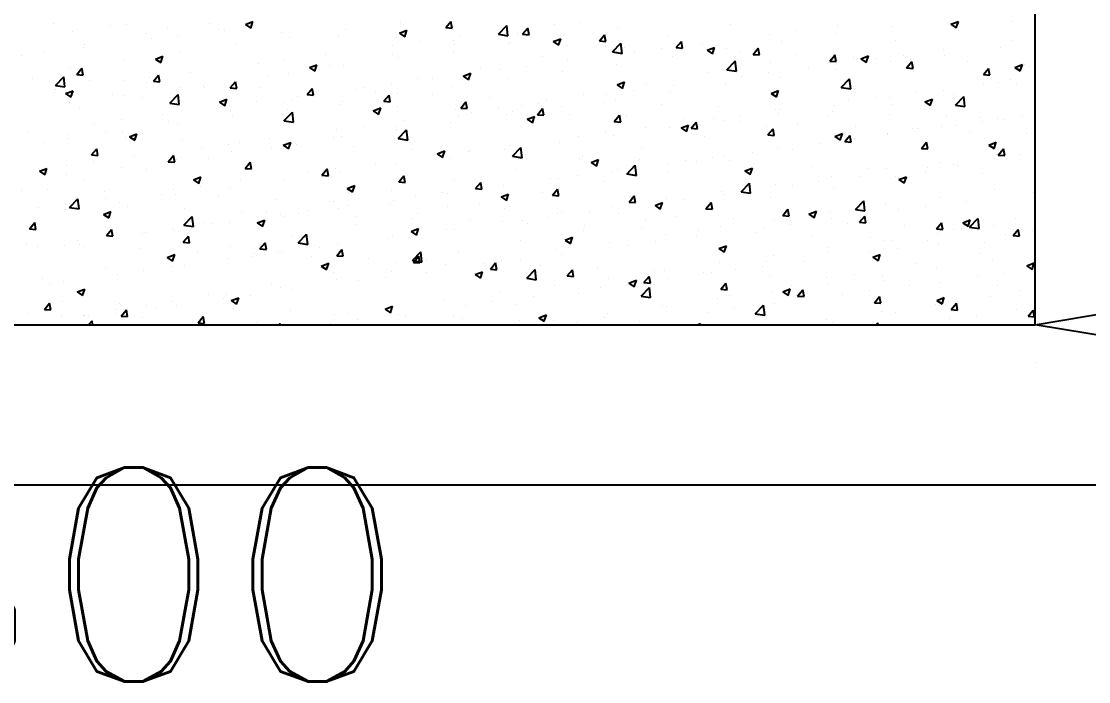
# Model space of a CAD drawing. Header units: millimetres. Extents: x 331487 to 517269, y 198509 to 399936.
# Drawn here: x 425118 to 426114, y 324485 to 325102 of the extents above; entities that cross this region are included whole.
import ezdxf

# ---------------------------------------------------------------- set-up
doc = ezdxf.new("R2010")
doc.units = ezdxf.units.MM
doc.header["$MEASUREMENT"] = 0
doc.layers.add('COLUMN', color=6, linetype='Continuous')
doc.layers.add('FOOTING', color=5, linetype='Continuous')
doc.styles.add('RC', font='romanc.shx', dxfattribs={"height": 200})

# ---------------------------------------------------------------- blocks, each defined once
blk = doc.blocks.new('_ClosedBlank')
at = {"color": 0, "linetype": 'ByBlock', "lineweight": -2}
for p, q in [((-1, 0.1667), (0, 0)), ((-1, 0.1667), (-1, -0.1667)), ((0, 0), (-1, -0.1667))]:
    blk.add_line(p, q, dxfattribs=at)

msp = doc.modelspace()

# ---------------------------------------------------------------- linework, layer by layer
at = {"layer": 'COLUMN'}
for p, q in [((426064.35, 324818.51), (426064.35, 325118.51)), ((423704.35, 324818.51), (426064.35, 324818.51))]:
    msp.add_line(p, q, dxfattribs=at)
at = {"layer": 'COLUMN', "color": 2, "linetype": 'Continuous'}
for p, q in [((425147.31, 325099.99), (425147.31, 325099.99)), ((425200.69, 325097.73), (425200.69, 325097.73)), ((425215.57, 325098.74), (425215.57, 325098.74)), ((425293.03, 325100.13), (425293.03, 325100.13)), ((425326.88, 325098.85), (425333.88, 325101.54)), ((425326.88, 325098.85), (425331.86, 325095.5)), ((425331.85, 325095.5), (425333.88, 325101.54)), ((425471.43, 325100.93), (425471.43, 325100.93)), ((425514, 325096.07), (425518.83, 325101.81)), ((425519.98, 325095.54), (425518.82, 325101.81)), ((425563.06, 325089.75), (425570.85, 325097.87)), ((425571.96, 325088.38), (425570.86, 325097.88)), ((425615.75, 325099.27), (425615.75, 325099.27)), ((425638.81, 325100.52), (425638.81, 325100.52)), ((425779.41, 325098.59), (425779.41, 325098.59)), ((425879.44, 325098.01), (425879.44, 325098.01)), ((425930.38, 325097.17), (425930.38, 325097.17)), ((425985.75, 325099.07), (425992.76, 325101.76)), ((425985.76, 325099.07), (425990.73, 325095.72)), ((425990.73, 325095.71), (425992.75, 325101.76)), ((426042.41, 325101.3), (426042.41, 325101.3)), ((425165.06, 325092.34), (425165.06, 325092.34)), ((425234.71, 325090.12), (425234.71, 325090.12)), ((425254.08, 325095.48), (425254.08, 325095.48)), ((425263.87, 325088.92), (425263.87, 325088.92)), ((425301.75, 325093.91), (425301.75, 325093.91)), ((425307.46, 325093.22), (425307.46, 325093.22)), ((425360.84, 325090.97), (425360.84, 325090.97)), ((425414.22, 325088.71), (425414.22, 325088.71)), ((425420.09, 325093.89), (425420.09, 325093.89)), ((425470.59, 325090.84), (425477.6, 325093.53)), ((425470.59, 325090.84), (425475.57, 325087.49)), ((425475.57, 325087.49), (425477.59, 325093.53)), ((425514, 325096.07), (425519.98, 325095.54)), ((425527.56, 325087.66), (425527.56, 325087.66)), ((425563.07, 325089.76), (425571.96, 325088.38)), ((425580.49, 325090.51), (425580.49, 325090.51)), ((425585.73, 325089.79), (425590.55, 325095.54)), ((425585.73, 325089.79), (425591.71, 325089.27)), ((425591.71, 325089.26), (425590.55, 325095.53)), ((425590.72, 325095.98), (425590.72, 325095.98)), ((425624.01, 325088.58), (425624.01, 325088.58)), ((425657.46, 325083.52), (425662.28, 325089.26)), ((425663.43, 325082.99), (425662.28, 325089.26)), ((425674.52, 325094.98), (425674.52, 325094.98)), ((425721.09, 325088.58), (425721.09, 325088.58)), ((425816.54, 325089.73), (425816.54, 325089.73)), ((425841.57, 325093.02), (425841.57, 325093.02)), ((425879.04, 325090.13), (425879.04, 325090.13)), ((425992.56, 325093.63), (425992.56, 325093.63)), ((425175.68, 325077.31), (425175.68, 325077.31)), ((425176.39, 325080.11), (425176.39, 325080.11)), ((425238.84, 325085.63), (425238.84, 325085.63)), ((425317.64, 325079.99), (425317.64, 325079.99)), ((425368.15, 325086.39), (425368.15, 325086.39)), ((425464.66, 325079.38), (425464.66, 325079.38)), ((425467.61, 325086.46), (425467.61, 325086.46)), ((425489.69, 325082.68), (425489.69, 325082.68)), ((425520.99, 325084.2), (425520.99, 325084.2)), ((425522.18, 325080.5), (425522.18, 325080.5)), ((425572.67, 325081.54), (425572.67, 325081.54)), ((425574.37, 325081.94), (425574.37, 325081.94)), ((425614.31, 325082.84), (425621.31, 325085.52)), ((425614.31, 325082.84), (425619.28, 325079.48)), ((425619.28, 325079.48), (425621.31, 325085.52)), ((425627.75, 325079.69), (425627.75, 325079.69)), ((425657.46, 325083.52), (425663.43, 325082.99)), ((425662.77, 325078.57), (425662.77, 325078.57)), ((425669.78, 325073.2), (425677.57, 325081.32)), ((425678.69, 325071.83), (425677.58, 325081.33)), ((425681.13, 325077.43), (425681.13, 325077.43)), ((425729.18, 325077.24), (425734, 325082.99)), ((425729.18, 325077.24), (425735.16, 325076.72)), ((425735.16, 325076.71), (425734, 325082.98)), ((425753.38, 325081.41), (425753.38, 325081.41)), ((425758.02, 325074.83), (425765.02, 325077.51)), ((425762.99, 325071.47), (425765.02, 325077.51)), ((425827.1, 325082.63), (425827.1, 325082.63)), ((425934.24, 325083.61), (425934.24, 325083.61)), ((426031.61, 325077.78), (426031.61, 325077.78)), ((426042.35, 325083.48), (426042.35, 325083.48)), ((425118.07, 325070.1), (425118.07, 325070.1)), ((425137.81, 325072.33), (425137.81, 325072.33)), ((425242.86, 325066.6), (425249.86, 325069.29)), ((425247.83, 325063.24), (425249.86, 325069.29)), ((425266.3, 325072.95), (425266.3, 325072.95)), ((425401.5, 325071.06), (425401.5, 325071.06)), ((425463.86, 325070.49), (425463.86, 325070.49)), ((425470.22, 325067.64), (425470.22, 325067.64)), ((425520.73, 325074.04), (425520.73, 325074.04)), ((425604.46, 325068.56), (425604.46, 325068.56)), ((425669.79, 325073.21), (425678.69, 325071.83)), ((425690.47, 325073.13), (425690.47, 325073.13)), ((425715.51, 325076.43), (425715.51, 325076.43)), ((425725.24, 325069.19), (425725.24, 325069.19)), ((425734.52, 325075.18), (425734.52, 325075.18)), ((425758.02, 325074.83), (425762.99, 325071.47)), ((425776.59, 325076.23), (425776.59, 325076.23)), ((425787.9, 325072.92), (425787.9, 325072.92)), ((425800.91, 325070.97), (425805.73, 325076.71)), ((425800.91, 325070.97), (425806.89, 325070.44)), ((425806.88, 325070.44), (425805.73, 325076.7)), ((425841.28, 325070.67), (425841.28, 325070.67)), ((425872.63, 325064.69), (425877.46, 325070.44)), ((425875.92, 325073.6), (425875.92, 325073.6)), ((425878.61, 325064.16), (425877.45, 325070.43)), ((425894.66, 325068.41), (425894.66, 325068.41)), ((425901.73, 325066.82), (425908.73, 325069.51)), ((425906.7, 325063.46), (425908.73, 325069.5)), ((425916.29, 325066.88), (425916.29, 325066.88)), ((425941.33, 325070.18), (425941.33, 325070.18)), ((425979.2, 325075.16), (425979.2, 325075.16)), ((425979.67, 325070.28), (425979.67, 325070.28)), ((425163.85, 325059.05), (425163.85, 325059.05)), ((425169.25, 325052.22), (425174.07, 325057.97)), ((425175.23, 325051.69), (425174.07, 325057.96)), ((425214.36, 325065.45), (425214.36, 325065.45)), ((425242.86, 325066.6), (425247.83, 325063.24)), ((425338.6, 325062.78), (425338.6, 325062.78)), ((425363.63, 325066.08), (425363.63, 325066.08)), ((425386.57, 325058.59), (425393.57, 325061.28)), ((425386.57, 325058.59), (425391.55, 325055.24)), ((425391.54, 325055.23), (425393.57, 325061.28)), ((425405.54, 325060.48), (425405.54, 325060.48)), ((425418.87, 325060.6), (425418.87, 325060.6)), ((425546.14, 325058.55), (425546.14, 325058.55)), ((425589.45, 325059.83), (425589.45, 325059.83)), ((425627.32, 325064.82), (425627.32, 325064.82)), ((425673.3, 325061.69), (425673.3, 325061.69)), ((425776.51, 325056.65), (425784.29, 325064.76)), ((425785.41, 325055.28), (425784.31, 325064.78)), ((425817.6, 325063.59), (425817.6, 325063.59)), ((425853.14, 325058.57), (425853.14, 325058.57)), ((425872.63, 325064.69), (425878.61, 325064.17)), ((425901.73, 325066.82), (425906.71, 325063.46)), ((425929.16, 325063.88), (425929.16, 325063.88)), ((425944.36, 325058.41), (425949.18, 325064.16)), ((425944.36, 325058.41), (425950.34, 325057.89)), ((425948.05, 325066.16), (425948.05, 325066.16)), ((425950.34, 325057.89), (425949.18, 325064.15)), ((426001.43, 325063.9), (426001.43, 325063.9)), ((426016.09, 325052.14), (426020.91, 325057.89)), ((426022.06, 325051.61), (426020.91, 325057.88)), ((426045.45, 325058.81), (426052.45, 325061.5)), ((426045.45, 325058.81), (426050.42, 325055.45)), ((426050.42, 325055.45), (426052.44, 325061.5)), ((426054.81, 325061.65), (426054.81, 325061.65)), ((425127.84, 325048.89), (425127.84, 325048.89)), ((425149.42, 325041.99), (425157.21, 325050.11)), ((425158.32, 325040.63), (425157.22, 325050.12)), ((425169.25, 325052.22), (425175.23, 325051.7)), ((425237.57, 325049.48), (425237.57, 325049.48)), ((425240.98, 325045.95), (425245.8, 325051.69)), ((425246.95, 325045.42), (425245.8, 325051.69)), ((425275.44, 325054.47), (425275.44, 325054.47)), ((425347.22, 325050.47), (425347.22, 325050.47)), ((425366.93, 325053.1), (425366.93, 325053.1)), ((425487.82, 325048.54), (425487.82, 325048.54)), ((425501.26, 325048.22), (425501.26, 325048.22)), ((425530.28, 325050.58), (425537.29, 325053.27)), ((425530.28, 325050.58), (425535.26, 325047.23)), ((425535.26, 325047.23), (425537.28, 325053.27)), ((425564.41, 325056.53), (425564.41, 325056.53)), ((425571.45, 325048.25), (425571.45, 325048.25)), ((425622.79, 325055.29), (425622.79, 325055.29)), ((425759.28, 325053.58), (425759.28, 325053.58)), ((425776.52, 325056.66), (425785.41, 325055.28)), ((425790.23, 325050.29), (425790.23, 325050.29)), ((425815.26, 325053.58), (425815.26, 325053.58)), ((425825.88, 325049.34), (425825.88, 325049.34)), ((425877.82, 325056.84), (425877.82, 325056.84)), ((425883.23, 325040.1), (425891.02, 325048.21)), ((425892.14, 325038.73), (425891.03, 325048.22)), ((426016.09, 325052.14), (426022.06, 325051.62)), ((426041.08, 325047.33), (426041.08, 325047.33)), ((425149.38, 325037.87), (425149.38, 325037.87)), ((425149.43, 325042.01), (425158.32, 325040.63)), ((425158.84, 325034.35), (425165.84, 325037.03)), ((425163.81, 325030.99), (425165.84, 325037.03)), ((425181.22, 325046.63), (425181.22, 325046.63)), ((425212.53, 325046.19), (425212.53, 325046.19)), ((425234.6, 325044.38), (425234.6, 325044.38)), ((425240.98, 325045.95), (425246.95, 325045.42)), ((425265.08, 325039.66), (425265.08, 325039.66)), ((425287.99, 325042.12), (425287.99, 325042.12)), ((425288.9, 325040.46), (425288.9, 325040.46)), ((425312.7, 325039.67), (425317.52, 325045.42)), ((425312.7, 325039.67), (425318.68, 325039.15)), ((425316.42, 325046.7), (425316.42, 325046.7)), ((425318.68, 325039.14), (425317.52, 325045.41)), ((425341.37, 325039.87), (425341.37, 325039.87)), ((425384.43, 325033.4), (425389.25, 325039.14)), ((425390.4, 325032.87), (425389.25, 325039.14)), ((425394.75, 325037.61), (425394.75, 325037.61)), ((425429.5, 325038.53), (425429.5, 325038.53)), ((425438.35, 325039.94), (425438.35, 325039.94)), ((425463.38, 325043.23), (425463.38, 325043.23)), ((425519.51, 325040.75), (425519.51, 325040.75)), ((425674, 325042.57), (425681, 325045.26)), ((425674, 325042.57), (425678.97, 325039.22)), ((425678.97, 325039.22), (425681, 325045.26)), ((425689.2, 325036.99), (425689.2, 325036.99)), ((425700.96, 325043.57), (425700.96, 325043.57)), ((425727.08, 325041.97), (425727.08, 325041.97)), ((425775.37, 325042.94), (425775.37, 325042.94)), ((425817.71, 325034.56), (425824.71, 325037.25)), ((425822.68, 325031.21), (425824.71, 325037.25)), ((425883.24, 325040.11), (425892.13, 325038.73)), ((425978.46, 325036.99), (425978.46, 325036.99)), ((426016.05, 325044.04), (426016.05, 325044.04)), ((426030.4, 325044.49), (426030.4, 325044.49)), ((426046.75, 325043.97), (426046.75, 325043.97)), ((425148.92, 325035.46), (425148.92, 325035.46)), ((425158.84, 325034.35), (425163.81, 325030.99)), ((425202.31, 325033.2), (425202.31, 325033.2)), ((425213.14, 325032.16), (425213.14, 325032.16)), ((425230.58, 325030.45), (425230.58, 325030.45)), ((425255.69, 325030.95), (425255.69, 325030.95)), ((425256.14, 325025.44), (425263.93, 325033.56)), ((425265.05, 325024.08), (425263.94, 325033.57)), ((425302.55, 325026.34), (425309.55, 325029.03)), ((425307.52, 325022.98), (425309.55, 325029.02)), ((425309.07, 325028.69), (425309.07, 325028.69)), ((425371.18, 325028.52), (425371.18, 325028.52)), ((425375.2, 325031.62), (425375.2, 325031.62)), ((425384.43, 325033.4), (425390.41, 325032.87)), ((425417.66, 325027.31), (425417.66, 325027.31)), ((425448.13, 325035.36), (425448.13, 325035.36)), ((425456.15, 325027.12), (425460.97, 325032.87)), ((425456.15, 325027.12), (425462.13, 325026.6)), ((425462.13, 325026.59), (425460.97, 325032.86)), ((425469, 325034.35), (425469, 325034.35)), ((425501.51, 325033.1), (425501.51, 325033.1)), ((425554.9, 325030.85), (425554.9, 325030.85)), ((425608.28, 325028.59), (425608.28, 325028.59)), ((425642.65, 325033.56), (425642.65, 325033.56)), ((425664.17, 325033.69), (425664.17, 325033.69)), ((425672.09, 325028.4), (425672.09, 325028.4)), ((425724.03, 325035.9), (425724.03, 325035.9)), ((425817.71, 325034.56), (425822.68, 325031.21)), ((425889.99, 325027.44), (425889.99, 325027.44)), ((425915.02, 325030.74), (425915.02, 325030.74)), ((425927.95, 325030.59), (425927.95, 325030.59)), ((425952.89, 325035.72), (425952.89, 325035.72)), ((425961.42, 325026.56), (425968.43, 325029.24)), ((425966.39, 325023.2), (425968.42, 325029.24)), ((425988.43, 325033.96), (425988.43, 325033.96)), ((425989.95, 325023.54), (425997.74, 325031.66)), ((425998.86, 325022.18), (425997.75, 325031.67)), ((425162.63, 325025.76), (425162.63, 325025.76)), ((425172.26, 325020.44), (425172.26, 325020.44)), ((425256.15, 325025.45), (425265.05, 325024.08)), ((425302.55, 325026.34), (425307.52, 325022.98)), ((425312.29, 325023.34), (425312.29, 325023.34)), ((425312.86, 325018.51), (425312.86, 325018.51)), ((425337.32, 325026.64), (425337.32, 325026.64)), ((425362.45, 325026.43), (425362.45, 325026.43)), ((425362.87, 325008.89), (425370.66, 325017.01)), ((425365.72, 325019.81), (425365.72, 325019.81)), ((425371.77, 325007.52), (425370.67, 325017.02)), ((425415.83, 325024.18), (425415.83, 325024.18)), ((425446.26, 325018.33), (425453.26, 325021.02)), ((425446.26, 325018.33), (425451.24, 325014.97)), ((425451.23, 325014.97), (425453.26, 325021.02)), ((425469.22, 325021.92), (425469.22, 325021.92)), ((425522.6, 325019.67), (425522.6, 325019.67)), ((425527.88, 325020.85), (425532.7, 325026.59)), ((425527.88, 325020.85), (425533.86, 325020.32)), ((425533.86, 325020.32), (425532.7, 325026.59)), ((425538.11, 325017.09), (425538.11, 325017.09)), ((425563.14, 325020.39), (425563.14, 325020.39)), ((425575.98, 325017.41), (425575.98, 325017.41)), ((425584.33, 325023.55), (425584.33, 325023.55)), ((425599.61, 325014.57), (425604.43, 325020.32)), ((425601.01, 325025.38), (425601.01, 325025.38)), ((425605.58, 325014.04), (425604.43, 325020.31)), ((425621.58, 325022), (425621.58, 325022)), ((425661.66, 325026.33), (425661.66, 325026.33)), ((425715.04, 325024.08), (425715.04, 325024.08)), ((425768.43, 325021.82), (425768.43, 325021.82)), ((425821.81, 325019.57), (425821.81, 325019.57)), ((425826.83, 325019.13), (425826.83, 325019.13)), ((425875.19, 325017.31), (425875.19, 325017.31)), ((425876.6, 325023.55), (425876.6, 325023.55)), ((425930.11, 325023.95), (425930.11, 325023.95)), ((425961.42, 325026.56), (425966.4, 325023.2)), ((425989.97, 325023.55), (425998.86, 325022.18)), ((425211.26, 325010.04), (425211.26, 325010.04)), ((425249.13, 325015.03), (425249.13, 325015.03)), ((425254.54, 325008.49), (425254.54, 325008.49)), ((425315.21, 325013.41), (425315.21, 325013.41)), ((425362.88, 325008.9), (425371.77, 325007.52)), ((425474.95, 325008.78), (425474.95, 325008.78)), ((425518.29, 325007.46), (425518.29, 325007.46)), ((425526.01, 325013.54), (425526.01, 325013.54)), ((425570.23, 325014.96), (425570.23, 325014.96)), ((425589.98, 325010.32), (425596.98, 325013.01)), ((425589.98, 325010.32), (425594.95, 325006.97)), ((425594.95, 325006.96), (425596.97, 325013.01)), ((425599.61, 325014.57), (425605.58, 325014.05)), ((425629.36, 325015.16), (425629.36, 325015.16)), ((425671.33, 325008.3), (425676.15, 325014.04)), ((425671.33, 325008.3), (425677.31, 325007.77)), ((425677.31, 325007.77), (425676.15, 325014.04)), ((425682.75, 325012.9), (425682.75, 325012.9)), ((425736.13, 325010.65), (425736.13, 325010.65)), ((425743.06, 325002.02), (425747.88, 325007.77)), ((425749.03, 325001.49), (425747.88, 325007.76)), ((425763.92, 325010.85), (425763.92, 325010.85)), ((425774.15, 325009.65), (425774.15, 325009.65)), ((425788.96, 325014.14), (425788.96, 325014.14)), ((425789.51, 325008.39), (425789.51, 325008.39)), ((425824.66, 325016.05), (425824.66, 325016.05)), ((425871.79, 325013.94), (425871.79, 325013.94)), ((425928.57, 325015.06), (425928.57, 325015.06)), ((425981.95, 325012.8), (425981.95, 325012.8)), ((426012.39, 325012), (426012.39, 325012)), ((426014.77, 325007.89), (426014.77, 325007.89)), ((426029.18, 325011.2), (426029.18, 325011.2)), ((426035.34, 325010.55), (426035.34, 325010.55)), ((426052.65, 325012.88), (426052.65, 325012.88)), ((425123.07, 324998.43), (425123.07, 324998.43)), ((425186.23, 325006.75), (425186.23, 325006.75)), ((425196.23, 324998.48), (425196.23, 324998.48)), ((425211.92, 324998.87), (425211.92, 324998.87)), ((425263.86, 325006.37), (425263.86, 325006.37)), ((425412.04, 325000.5), (425412.04, 325000.5)), ((425437.08, 325003.79), (425437.08, 325003.79)), ((425467.69, 325003.53), (425467.69, 325003.53)), ((425467.78, 325001.06), (425467.78, 325001.06)), ((425469.59, 324992.34), (425477.38, 325000.46)), ((425478.5, 324990.97), (425477.39, 325000.47)), ((425662.9, 324997.54), (425662.9, 324997.54)), ((425700.77, 325002.53), (425700.77, 325002.53)), ((425722.81, 325002.61), (425722.81, 325002.61)), ((425733.69, 325002.31), (425740.69, 325005)), ((425733.69, 325002.31), (425738.66, 324998.96)), ((425738.66, 324998.96), (425740.69, 325005)), ((425743.06, 325002.02), (425749.04, 325001.5)), ((425813.47, 325003.93), (425813.47, 325003.93)), ((425814.78, 324995.75), (425819.6, 325001.49)), ((425820.76, 324995.22), (425819.6, 325001.49)), ((425842.89, 325006.14), (425842.89, 325006.14)), ((425896.28, 325003.88), (425896.28, 325003.88)), ((425926.73, 324997.3), (425926.73, 324997.3)), ((425949.66, 325001.62), (425949.66, 325001.62)), ((425954.07, 325001.99), (425954.07, 325001.99)), ((425977.24, 325003.7), (425977.24, 325003.7)), ((425989.74, 325004.6), (425989.74, 325004.6)), ((426003.04, 324999.37), (426003.04, 324999.37)), ((426056.42, 324997.11), (426056.42, 324997.11)), ((425137.91, 324988.47), (425137.91, 324988.47)), ((425161.33, 324995.8), (425161.33, 324995.8)), ((425161.41, 324992.47), (425161.41, 324992.47)), ((425214.71, 324993.55), (425214.71, 324993.55)), ((425218.53, 324994.08), (425225.53, 324996.77)), ((425218.53, 324994.08), (425223.5, 324990.73)), ((425223.5, 324990.73), (425225.53, 324996.77)), ((425268.09, 324991.29), (425268.09, 324991.29)), ((425311.02, 324987.2), (425311.02, 324987.2)), ((425321.47, 324989.04), (425321.47, 324989.04)), ((425348.89, 324992.18), (425348.89, 324992.18)), ((425362.24, 324986.08), (425369.24, 324988.76)), ((425367.21, 324982.72), (425369.24, 324988.76)), ((425409.37, 324993.52), (425409.37, 324993.52)), ((425416.44, 324994.02), (425416.44, 324994.02)), ((425469.6, 324992.35), (425478.5, 324990.97)), ((425620.36, 324988.71), (425620.36, 324988.71)), ((425637.86, 324994.25), (425637.86, 324994.25)), ((425670.87, 324995.11), (425670.87, 324995.11)), ((425755.15, 324993.92), (425755.15, 324993.92)), ((425814.78, 324995.75), (425820.76, 324995.22)), ((425863.68, 324988), (425863.68, 324988)), ((425875.39, 324990.26), (425875.39, 324990.26)), ((425877.4, 324994.3), (425884.4, 324996.99)), ((425877.4, 324994.3), (425882.38, 324990.95)), ((425882.37, 324990.95), (425884.4, 324996.99)), ((425886.51, 324989.47), (425891.33, 324995.22)), ((425886.51, 324989.47), (425892.49, 324988.95)), ((425888.71, 324991.3), (425888.71, 324991.3)), ((425892.49, 324988.94), (425891.33, 324995.21)), ((425895.75, 324991.98), (425895.75, 324991.98)), ((425926.59, 324996.28), (425926.59, 324996.28)), ((425958.24, 324983.2), (425963.06, 324988.94)), ((425964.21, 324982.67), (425963.06, 324988.94)), ((426021.11, 324986.29), (426028.12, 324988.98)), ((426026.09, 324982.94), (426028.11, 324988.98)), ((425183.12, 324977), (425187.95, 324982.75)), ((425189.1, 324976.48), (425187.94, 324982.74)), ((425285.98, 324983.9), (425285.98, 324983.9)), ((425313.99, 324980.12), (425313.99, 324980.12)), ((425351.05, 324983.51), (425351.05, 324983.51)), ((425362.24, 324986.08), (425367.21, 324982.72)), ((425364.5, 324986.52), (425364.5, 324986.52)), ((425374.85, 324986.78), (425374.85, 324986.78)), ((425428.24, 324984.53), (425428.24, 324984.53)), ((425481.62, 324982.27), (425481.62, 324982.27)), ((425505.95, 324978.07), (425512.95, 324980.76)), ((425505.95, 324978.07), (425510.93, 324974.71)), ((425510.92, 324974.71), (425512.95, 324980.75)), ((425511.8, 324977.65), (425511.8, 324977.65)), ((425535, 324980.01), (425535, 324980.01)), ((425536.83, 324980.95), (425536.83, 324980.95)), ((425569.02, 324981.67), (425569.02, 324981.67)), ((425574.71, 324985.93), (425574.71, 324985.93)), ((425576.32, 324975.79), (425584.1, 324983.9)), ((425585.22, 324974.42), (425584.12, 324983.92)), ((425588.38, 324977.76), (425588.38, 324977.76)), ((425696.84, 324983.91), (425696.84, 324983.91)), ((425800.52, 324979.69), (425800.52, 324979.69)), ((425823.45, 324982.76), (425823.45, 324982.76)), ((425837.43, 324981.97), (425837.43, 324981.97)), ((425958.24, 324983.2), (425964.21, 324982.67)), ((426021.11, 324986.29), (426026.09, 324982.94)), ((426027.96, 324977.91), (426027.96, 324977.91)), ((426029.96, 324976.92), (426034.78, 324982.67)), ((426035.94, 324976.39), (426034.78, 324982.66)), ((425159.92, 324967.3), (425159.92, 324967.3)), ((425183.12, 324977), (425189.1, 324976.48)), ((425184.95, 324970.6), (425184.95, 324970.6)), ((425222.83, 324975.59), (425222.83, 324975.59)), ((425254.85, 324970.73), (425259.67, 324976.47)), ((425254.85, 324970.73), (425260.83, 324970.21)), ((425260.83, 324970.2), (425259.67, 324976.47)), ((425262.65, 324973.08), (425262.65, 324973.08)), ((425292.73, 324973.5), (425292.73, 324973.5)), ((425326.58, 324964.45), (425331.4, 324970.2)), ((425332.55, 324963.92), (425331.4, 324970.19)), ((425448.64, 324969.34), (425448.64, 324969.34)), ((425466.57, 324967.77), (425466.57, 324967.77)), ((425517.08, 324974.17), (425517.08, 324974.17)), ((425576.33, 324975.8), (425585.22, 324974.42)), ((425638.52, 324973.9), (425638.52, 324973.9)), ((425641.77, 324975.5), (425641.77, 324975.5)), ((425649.67, 324970.06), (425656.67, 324972.75)), ((425649.67, 324970.06), (425654.64, 324966.7)), ((425654.64, 324966.7), (425656.66, 324972.74)), ((425683.04, 324959.24), (425690.83, 324967.35)), ((425691.94, 324957.87), (425690.84, 324967.36)), ((425695.15, 324973.25), (425695.15, 324973.25)), ((425721.59, 324969.32), (425721.59, 324969.32)), ((425737.62, 324971.4), (425737.62, 324971.4)), ((425748.53, 324970.99), (425748.53, 324970.99)), ((425762.65, 324974.7), (425762.65, 324974.7)), ((425772.94, 324976.36), (425772.94, 324976.36)), ((425779.12, 324971.96), (425779.12, 324971.96)), ((425801.91, 324968.74), (425801.91, 324968.74)), ((425976.03, 324970.42), (425976.03, 324970.42)), ((425988.47, 324968.45), (425988.47, 324968.45)), ((426026.34, 324973.44), (426026.34, 324973.44)), ((426029.96, 324976.92), (426035.94, 324976.4)), ((426050.58, 324977.01), (426050.58, 324977.01)), ((425134.5, 324961.83), (425141.51, 324964.52)), ((425134.51, 324961.83), (425139.48, 324958.48)), ((425139.48, 324958.48), (425141.5, 324964.52)), ((425160.2, 324959.18), (425160.2, 324959.18)), ((425210.71, 324965.58), (425210.71, 324965.58)), ((425234.42, 324963.49), (425234.42, 324963.49)), ((425326.58, 324964.45), (425332.55, 324963.93)), ((425385.74, 324961.06), (425385.74, 324961.06)), ((425398.3, 324958.18), (425403.12, 324963.92)), ((425398.3, 324958.18), (425404.28, 324957.66)), ((425404.28, 324957.65), (425403.12, 324963.92)), ((425410.77, 324964.35), (425410.77, 324964.35)), ((425415.22, 324960.73), (425415.22, 324960.73)), ((425470.03, 324951.9), (425474.85, 324957.65)), ((425476, 324951.37), (425474.85, 324957.64)), ((425580.2, 324963.89), (425580.2, 324963.89)), ((425636.59, 324958.1), (425636.59, 324958.1)), ((425669.66, 324961.82), (425669.66, 324961.82)), ((425674.46, 324963.09), (425674.46, 324963.09)), ((425683.05, 324959.25), (425691.94, 324957.87)), ((425720.8, 324961.95), (425720.8, 324961.95)), ((425793.38, 324962.05), (425800.38, 324964.74)), ((425793.38, 324962.05), (425798.35, 324958.69)), ((425798.35, 324958.69), (425800.38, 324964.74)), ((425855.3, 324966.48), (425855.3, 324966.48)), ((425908.68, 324964.23), (425908.68, 324964.23)), ((425925.51, 324964.01), (425925.51, 324964.01)), ((425962.06, 324961.97), (425962.06, 324961.97)), ((425963.43, 324965.16), (425963.43, 324965.16)), ((425992.26, 324967), (425992.26, 324967)), ((426015.44, 324959.72), (426015.44, 324959.72)), ((425176.1, 324953.48), (425176.1, 324953.48)), ((425278.22, 324953.82), (425285.22, 324956.51)), ((425278.22, 324953.82), (425283.19, 324950.47)), ((425283.19, 324950.47), (425285.22, 324956.51)), ((425284.71, 324947.76), (425284.71, 324947.76)), ((425322.58, 324952.74), (425322.58, 324952.74)), ((425363.29, 324953.23), (425363.29, 324953.23)), ((425421.93, 324945.81), (425428.93, 324948.5)), ((425426.9, 324942.46), (425428.93, 324948.5)), ((425470.03, 324951.9), (425476.01, 324951.38)), ((425521.88, 324953.87), (425521.88, 324953.87)), ((425541.75, 324945.63), (425546.58, 324951.37)), ((425547.73, 324945.1), (425546.57, 324951.37)), ((425567.8, 324948.38), (425567.8, 324948.38)), ((425611.55, 324954.81), (425611.55, 324954.81)), ((425619.14, 324955.42), (425619.14, 324955.42)), ((425662.48, 324951.94), (425662.48, 324951.94)), ((425789.76, 324942.68), (425797.55, 324950.8)), ((425798.67, 324941.32), (425797.56, 324950.81)), ((425822.23, 324949.47), (425822.23, 324949.47)), ((425837.37, 324948.56), (425837.37, 324948.56)), ((425862.41, 324951.85), (425862.41, 324951.85)), ((425874.17, 324956.97), (425874.17, 324956.97)), ((425900.28, 324956.84), (425900.28, 324956.84)), ((425933.94, 324956.99), (425933.94, 324956.99)), ((425937.09, 324954.04), (425944.09, 324956.73)), ((425937.09, 324954.04), (425942.07, 324950.69)), ((425942.06, 324950.68), (425944.09, 324956.73)), ((425117.78, 324943.47), (425117.78, 324943.47)), ((425141.85, 324944.7), (425141.85, 324944.7)), ((425195.23, 324942.45), (425195.23, 324942.45)), ((425248.62, 324940.19), (425248.62, 324940.19)), ((425259.67, 324944.46), (425259.67, 324944.46)), ((425261.43, 324939.79), (425261.43, 324939.79)), ((425302, 324937.94), (425302, 324937.94)), ((425312.77, 324946.83), (425312.77, 324946.83)), ((425421.93, 324945.81), (425426.91, 324942.46)), ((425463.56, 324943.86), (425463.56, 324943.86)), ((425485.49, 324938.21), (425485.49, 324938.21)), ((425510.53, 324941.51), (425510.53, 324941.51)), ((425515.86, 324940.88), (425515.86, 324940.88)), ((425541.76, 324945.63), (425547.73, 324945.1)), ((425548.4, 324946.49), (425548.4, 324946.49)), ((425565.64, 324937.81), (425572.65, 324940.49)), ((425565.64, 324937.81), (425570.62, 324934.45)), ((425570.62, 324934.45), (425572.64, 324940.49)), ((425604.16, 324941.93), (425604.16, 324941.93)), ((425613.48, 324939.35), (425618.3, 324945.1)), ((425613.48, 324939.35), (425619.46, 324938.83)), ((425619.46, 324938.82), (425618.3, 324945.09)), ((425685.21, 324933.08), (425690.03, 324938.82)), ((425691.18, 324932.55), (425690.03, 324938.82)), ((425771.72, 324943.07), (425771.72, 324943.07)), ((425774.22, 324940.24), (425774.22, 324940.24)), ((425789.77, 324942.69), (425798.67, 324941.32)), ((425875.63, 324946.97), (425875.63, 324946.97)), ((426026.75, 324944.62), (426026.75, 324944.62)), ((426063.19, 324942.31), (426063.19, 324942.31)), ((425133.61, 324927.86), (425133.61, 324927.86)), ((425158.65, 324931.16), (425158.65, 324931.16)), ((425162.68, 324928.03), (425170.47, 324936.15)), ((425162.69, 324928.04), (425171.58, 324926.66)), ((425162.94, 324931.27), (425162.94, 324931.27)), ((425171.58, 324926.66), (425170.48, 324936.16)), ((425196.52, 324936.14), (425196.52, 324936.14)), ((425209.49, 324932.29), (425209.49, 324932.29)), ((425216.32, 324929.02), (425216.32, 324929.02)), ((425355.38, 324935.68), (425355.38, 324935.68)), ((425405.24, 324933.85), (425405.24, 324933.85)), ((425408.76, 324933.43), (425408.76, 324933.43)), ((425414.01, 324927.44), (425414.01, 324927.44)), ((425422.34, 324929.9), (425422.34, 324929.9)), ((425462.15, 324931.17), (425462.15, 324931.17)), ((425465.35, 324934.48), (425465.35, 324934.48)), ((425515.53, 324928.91), (425515.53, 324928.91)), ((425545.84, 324931.92), (425545.84, 324931.92)), ((425668.44, 324928.53), (425668.44, 324928.53)), ((425685.21, 324933.08), (425691.18, 324932.55)), ((425709.36, 324929.8), (425716.36, 324932.48)), ((425709.36, 324929.8), (425714.33, 324926.44)), ((425711.31, 324931.96), (425711.31, 324931.96)), ((425714.33, 324926.44), (425716.36, 324932.48)), ((425720.38, 324936.03), (425720.38, 324936.03)), ((425736.34, 324935.26), (425736.34, 324935.26)), ((425756.93, 324926.8), (425761.75, 324932.55)), ((425762.91, 324926.27), (425761.75, 324932.54)), ((425817.31, 324936.96), (425817.31, 324936.96)), ((425896.49, 324926.13), (425904.28, 324934.25)), ((425905.39, 324924.76), (425904.29, 324934.26)), ((425924.3, 324930.72), (425924.3, 324930.72)), ((425962.16, 324929.01), (425962.16, 324929.01)), ((425974.81, 324937.13), (425974.81, 324937.13)), ((426000.03, 324934), (426000.03, 324934)), ((425158.98, 324925.89), (425158.98, 324925.89)), ((425194.2, 324921.57), (425201.2, 324924.26)), ((425194.2, 324921.57), (425199.17, 324918.21)), ((425199.17, 324918.21), (425201.19, 324924.26)), ((425269.4, 324911.48), (425277.19, 324919.6)), ((425269.7, 324926.76), (425269.7, 324926.76)), ((425278.31, 324910.11), (425277.2, 324919.61)), ((425323.08, 324924.5), (425323.08, 324924.5)), ((425346.92, 324923.84), (425346.92, 324923.84)), ((425359.43, 324921.61), (425359.43, 324921.61)), ((425362.07, 324919.94), (425362.07, 324919.94)), ((425376.47, 324922.25), (425376.47, 324922.25)), ((425384.46, 324924.91), (425384.46, 324924.91)), ((425429.85, 324919.99), (425429.85, 324919.99)), ((425483.23, 324917.74), (425483.23, 324917.74)), ((425487.52, 324921.91), (425487.52, 324921.91)), ((425568.91, 324926.66), (425568.91, 324926.66)), ((425610.28, 324918.66), (425610.28, 324918.66)), ((425617.93, 324922.13), (425617.93, 324922.13)), ((425622.29, 324924.4), (425622.29, 324924.4)), ((425648.15, 324923.65), (425648.15, 324923.65)), ((425675.67, 324922.15), (425675.67, 324922.15)), ((425729.06, 324919.89), (425729.06, 324919.89)), ((425756.93, 324926.8), (425762.91, 324926.28)), ((425758.99, 324926.95), (425758.99, 324926.95)), ((425782.44, 324917.64), (425782.44, 324917.64)), ((425828.66, 324920.53), (425833.48, 324926.27)), ((425828.66, 324920.53), (425834.64, 324920)), ((425834.63, 324920), (425833.48, 324926.27)), ((425853.07, 324921.79), (425860.07, 324924.48)), ((425853.07, 324921.79), (425858.04, 324918.43)), ((425858.04, 324918.43), (425860.07, 324924.47)), ((425872.96, 324923.68), (425872.96, 324923.68)), ((425873.97, 324917.4), (425873.97, 324917.4)), ((425896.5, 324926.14), (425905.39, 324924.76)), ((425900.38, 324914.25), (425905.21, 324920)), ((425906.36, 324913.72), (425905.2, 324919.99)), ((425937.13, 324925.71), (425937.13, 324925.71)), ((426003.21, 324909.58), (426011, 324917.7)), ((426012.12, 324908.21), (426011.01, 324917.71)), ((426046.45, 324917.34), (426046.45, 324917.34)), ((425125.27, 324908.06), (425130.09, 324913.81)), ((425125.27, 324908.06), (425131.25, 324907.54)), ((425131.25, 324907.53), (425130.09, 324913.8)), ((425197, 324901.78), (425201.82, 324907.53)), ((425202.98, 324901.26), (425201.82, 324907.52)), ((425258.4, 324908.31), (425258.4, 324908.31)), ((425269.41, 324911.49), (425278.31, 324910.11)), ((425288.61, 324913.83), (425288.61, 324913.83)), ((425296.27, 324913.3), (425296.27, 324913.3)), ((425311.56, 324913.54), (425311.56, 324913.54)), ((425337.91, 324913.56), (425344.91, 324916.25)), ((425337.91, 324913.56), (425342.88, 324910.21)), ((425342.88, 324910.2), (425344.91, 324916.25)), ((425429.2, 324911.9), (425429.2, 324911.9)), ((425481.62, 324905.55), (425488.62, 324908.24)), ((425486.59, 324902.2), (425488.62, 324908.24)), ((425514.65, 324907.59), (425514.65, 324907.59)), ((425536.61, 324915.48), (425536.61, 324915.48)), ((425566.59, 324915.09), (425566.59, 324915.09)), ((425585.25, 324915.37), (425585.25, 324915.37)), ((425590, 324913.23), (425590, 324913.23)), ((425643.38, 324910.97), (425643.38, 324910.97)), ((425696.76, 324908.72), (425696.76, 324908.72)), ((425700.67, 324916.94), (425700.67, 324916.94)), ((425770.51, 324909.78), (425770.51, 324909.78)), ((425811.06, 324909.12), (425811.06, 324909.12)), ((425821.02, 324916.19), (425821.02, 324916.19)), ((425835.82, 324915.38), (425835.82, 324915.38)), ((425836.1, 324912.41), (425836.1, 324912.41)), ((425889.2, 324913.13), (425889.2, 324913.13)), ((425900.39, 324914.25), (425906.36, 324913.73)), ((425942.59, 324910.87), (425942.59, 324910.87)), ((425972.11, 324907.98), (425976.93, 324913.72)), ((425972.11, 324907.98), (425978.09, 324907.45)), ((425978.09, 324907.45), (425976.93, 324913.72)), ((425995.97, 324908.62), (425995.97, 324908.62)), ((425996.78, 324913.78), (426003.78, 324916.47)), ((425996.78, 324913.78), (426001.76, 324910.42)), ((426001.75, 324910.42), (426003.78, 324916.47)), ((426003.22, 324909.59), (426012.12, 324908.21)), ((426025.53, 324911.33), (426025.53, 324911.33)), ((426043.84, 324901.7), (426048.66, 324907.45)), ((426049.81, 324901.17), (426048.66, 324907.44)), ((425197, 324901.78), (425202.98, 324901.26)), ((425208.28, 324899), (425208.28, 324899)), ((425230.29, 324903.82), (425230.29, 324903.82)), ((425233.37, 324905.02), (425233.37, 324905.02)), ((425260.22, 324906.5), (425260.22, 324906.5)), ((425268.73, 324895.51), (425273.55, 324901.25)), ((425274.7, 324894.98), (425273.55, 324901.25)), ((425370.89, 324901.89), (425370.89, 324901.89)), ((425376.13, 324894.93), (425383.91, 324903.04)), ((425385.03, 324893.56), (425383.93, 324903.06)), ((425459.18, 324898.77), (425459.18, 324898.77)), ((425464.14, 324901.19), (425464.14, 324901.19)), ((425481.62, 324905.55), (425486.6, 324902.2)), ((425484.22, 324902.07), (425484.22, 324902.07)), ((425522.09, 324907.05), (425522.09, 324907.05)), ((425625.33, 324897.54), (425632.34, 324900.23)), ((425625.33, 324897.54), (425630.31, 324894.19)), ((425630.31, 324894.19), (425632.33, 324900.23)), ((425642.35, 324906.93), (425642.35, 324906.93)), ((425719.16, 324902.74), (425719.16, 324902.74)), ((425747.91, 324900.8), (425747.91, 324900.8)), ((425750.14, 324906.46), (425750.14, 324906.46)), ((425803.52, 324904.21), (425803.52, 324904.21)), ((425856.91, 324901.95), (425856.91, 324901.95)), ((425910.29, 324899.69), (425910.29, 324899.69)), ((425923.08, 324897.43), (425923.08, 324897.43)), ((425963.67, 324897.44), (425963.67, 324897.44)), ((425973.59, 324903.84), (425973.59, 324903.84)), ((425988.13, 324907.33), (425988.13, 324907.33)), ((426036.88, 324902.87), (426036.88, 324902.87)), ((426043.84, 324901.7), (426049.81, 324901.18)), ((426049.35, 324906.36), (426049.35, 324906.36)), ((426061.92, 324906.17), (426061.92, 324906.17)), ((425121.96, 324893.87), (425121.96, 324893.87)), ((425132.34, 324891.72), (425132.34, 324891.72)), ((425157.77, 324892.6), (425157.77, 324892.6)), ((425170.21, 324896.7), (425170.21, 324896.7)), ((425171.97, 324893.81), (425171.97, 324893.81)), ((425175.34, 324891.62), (425175.34, 324891.62)), ((425228.72, 324889.36), (425228.72, 324889.36)), ((425268.73, 324895.51), (425274.7, 324894.99)), ((425312.57, 324891.88), (425312.57, 324891.88)), ((425340.45, 324889.23), (425345.27, 324894.98)), ((425340.45, 324889.23), (425346.43, 324888.71)), ((425346.43, 324888.71), (425345.27, 324894.97)), ((425376.14, 324894.94), (425385.03, 324893.56)), ((425396.03, 324890.46), (425396.03, 324890.46)), ((425412.18, 324882.96), (425417, 324888.7)), ((425412.79, 324894.15), (425412.79, 324894.15)), ((425418.15, 324882.43), (425417, 324888.7)), ((425584.03, 324896.92), (425584.03, 324896.92)), ((425616.71, 324888.84), (425616.71, 324888.84)), ((425667.22, 324895.25), (425667.22, 324895.25)), ((425685, 324892.52), (425685, 324892.52)), ((425710.04, 324895.82), (425710.04, 324895.82)), ((425769.05, 324889.53), (425776.05, 324892.22)), ((425769.05, 324889.53), (425774.02, 324886.18)), ((425774.02, 324886.18), (425776.05, 324892.22)), ((425871.74, 324890.39), (425871.74, 324890.39)), ((425929.82, 324897.32), (425929.82, 324897.32)), ((425935.85, 324889.57), (425935.85, 324889.57)), ((425973.73, 324894.56), (425973.73, 324894.56)), ((426017.05, 324895.18), (426017.05, 324895.18)), ((425253.89, 324881.31), (425260.89, 324884)), ((425253.89, 324881.31), (425258.86, 324877.95)), ((425254.25, 324881.87), (425254.25, 324881.87)), ((425258.86, 324877.95), (425260.89, 324883.99)), ((425282.1, 324887.11), (425282.1, 324887.11)), ((425310.34, 324880.25), (425310.34, 324880.25)), ((425333.12, 324882.17), (425333.12, 324882.17)), ((425335.49, 324884.85), (425335.49, 324884.85)), ((425358.16, 324885.47), (425358.16, 324885.47)), ((425360.85, 324886.65), (425360.85, 324886.65)), ((425388.87, 324882.6), (425388.87, 324882.6)), ((425412.18, 324882.96), (425418.16, 324882.44)), ((425442.25, 324880.34), (425442.25, 324880.34)), ((425482.85, 324878.38), (425490.64, 324886.49)), ((425482.86, 324878.39), (425491.75, 324877.01)), ((425483.9, 324876.68), (425488.72, 324882.43)), ((425489.88, 324876.16), (425488.72, 324882.42)), ((425491.75, 324877.01), (425490.65, 324886.5)), ((425495.63, 324878.08), (425495.63, 324878.08)), ((425525.71, 324886.91), (425525.71, 324886.91)), ((425565.37, 324881.8), (425565.37, 324881.8)), ((425583.97, 324879.22), (425583.97, 324879.22)), ((425621.85, 324884.21), (425621.85, 324884.21)), ((425819.8, 324882.9), (425819.8, 324882.9)), ((425847.66, 324877.96), (425847.66, 324877.96)), ((425871.5, 324887.31), (425871.5, 324887.31)), ((425910.82, 324886.27), (425910.82, 324886.27)), ((425912.76, 324881.53), (425919.76, 324884.21)), ((425912.76, 324881.53), (425917.73, 324878.17)), ((425917.73, 324878.17), (425919.76, 324884.21)), ((426012.1, 324885.37), (426012.1, 324885.37)), ((426024.32, 324878.05), (426024.32, 324878.05)), ((425195.93, 324871.86), (425195.93, 324871.86)), ((425232.09, 324868.87), (425232.09, 324868.87)), ((425259, 324873.21), (425259, 324873.21)), ((425269.97, 324873.86), (425269.97, 324873.86)), ((425397.6, 324873.3), (425404.6, 324875.99)), ((425397.6, 324873.3), (425402.57, 324869.94)), ((425402.57, 324869.94), (425404.6, 324875.99)), ((425462.92, 324867.9), (425462.92, 324867.9)), ((425467.4, 324876.9), (425467.4, 324876.9)), ((425483.9, 324876.68), (425489.88, 324876.16)), ((425495.79, 324867.61), (425495.79, 324867.61)), ((425513.43, 324874.3), (425513.43, 324874.3)), ((425541.31, 324865.29), (425548.31, 324867.98)), ((425546.28, 324861.93), (425548.31, 324867.98)), ((425549.02, 324875.83), (425549.02, 324875.83)), ((425555.63, 324870.41), (425560.45, 324876.15)), ((425555.63, 324870.41), (425561.61, 324869.89)), ((425558.94, 324875.93), (425558.94, 324875.93)), ((425561.61, 324869.88), (425560.45, 324876.15)), ((425589.57, 324861.82), (425597.36, 324869.94)), ((425598.48, 324860.46), (425597.37, 324869.95)), ((425602.4, 324873.57), (425602.4, 324873.57)), ((425627.36, 324864.13), (425632.18, 324869.88)), ((425633.33, 324863.6), (425632.18, 324869.87)), ((425655.78, 324871.32), (425655.78, 324871.32)), ((425709.16, 324869.06), (425709.16, 324869.06)), ((425717.95, 324869.45), (425717.95, 324869.45)), ((425769.29, 324876.49), (425769.29, 324876.49)), ((425784.76, 324869.68), (425784.76, 324869.68)), ((425809.79, 324872.97), (425809.79, 324872.97)), ((425813.18, 324877.3), (425813.18, 324877.3)), ((425953.78, 324875.36), (425953.78, 324875.36)), ((425972.38, 324870.55), (425972.38, 324870.55)), ((426056.47, 324873.52), (426063.48, 324876.21)), ((426056.47, 324873.52), (426061.45, 324870.16)), ((426061.44, 324870.16), (426063.47, 324876.2)), ((425137.61, 324861.84), (425137.61, 324861.84)), ((425156.55, 324859.31), (425156.55, 324859.31)), ((425207.06, 324865.71), (425207.06, 324865.71)), ((425207.06, 324865.58), (425207.06, 324865.58)), ((425409.08, 324866.89), (425409.08, 324866.89)), ((425411.58, 324860.86), (425411.58, 324860.86)), ((425432.88, 324859.33), (425432.88, 324859.33)), ((425457.91, 324862.62), (425457.91, 324862.62)), ((425541.31, 324865.29), (425546.29, 324861.94)), ((425589.58, 324861.83), (425598.48, 324860.46)), ((425627.36, 324864.13), (425633.33, 324863.61)), ((425666.01, 324861.96), (425666.01, 324861.96)), ((425685.03, 324857.28), (425692.03, 324859.97)), ((425690, 324853.93), (425692.02, 324859.97)), ((425699.08, 324857.86), (425703.9, 324863.6)), ((425699.08, 324857.86), (425705.06, 324857.34)), ((425705.06, 324857.33), (425703.9, 324863.6)), ((425721.6, 324861.36), (425721.6, 324861.36)), ((425754.86, 324867.29), (425754.86, 324867.29)), ((425762.54, 324866.81), (425762.54, 324866.81)), ((425815.93, 324864.55), (425815.93, 324864.55)), ((425869.31, 324862.3), (425869.31, 324862.3)), ((425895.46, 324865.35), (425895.46, 324865.35)), ((425921.87, 324864.15), (425921.87, 324864.15)), ((425922.69, 324860.04), (425922.69, 324860.04)), ((425976.07, 324857.78), (425976.07, 324857.78)), ((426010.58, 324863.43), (426010.58, 324863.43)), ((426035.61, 324866.72), (426035.61, 324866.72)), ((425143.91, 324857.26), (425143.91, 324857.26)), ((425169.86, 324849.05), (425176.87, 324851.74)), ((425169.86, 324849.05), (425174.84, 324845.7)), ((425174.84, 324845.7), (425176.86, 324851.74)), ((425350.76, 324856.88), (425350.76, 324856.88)), ((425359.64, 324853.36), (425359.64, 324853.36)), ((425369.72, 324851.01), (425369.72, 324851.01)), ((425564.15, 324848.51), (425564.15, 324848.51)), ((425615.5, 324855.55), (425615.5, 324855.55)), ((425658.7, 324853.08), (425658.7, 324853.08)), ((425683.73, 324856.38), (425683.73, 324856.38)), ((425685.03, 324857.28), (425690, 324853.93)), ((425696.3, 324845.27), (425704.09, 324853.39)), ((425696.54, 324857.28), (425696.54, 324857.28)), ((425705.2, 324843.9), (425704.1, 324853.4)), ((425770.81, 324851.58), (425775.63, 324857.33)), ((425770.81, 324851.58), (425776.79, 324851.06)), ((425776.78, 324851.05), (425775.63, 324857.32)), ((425818.58, 324849.61), (425818.58, 324849.61)), ((425828.74, 324849.27), (425835.74, 324851.96)), ((425828.74, 324849.27), (425833.71, 324845.92)), ((425833.71, 324845.92), (425835.74, 324851.96)), ((425837.14, 324855.34), (425837.14, 324855.34)), ((425842.53, 324845.31), (425847.35, 324851.05)), ((425848.51, 324844.78), (425847.35, 324851.05)), ((425870.52, 324857.1), (425870.52, 324857.1)), ((425909.55, 324850.13), (425909.55, 324850.13)), ((425947.42, 324855.11), (425947.42, 324855.11)), ((426029.46, 324855.53), (426029.46, 324855.53)), ((426050.29, 324850.38), (426050.29, 324850.38)), ((425139.15, 324832.84), (425143.97, 324838.59)), ((425145.12, 324832.31), (425143.97, 324838.58)), ((425155.87, 324840.52), (425155.87, 324840.52)), ((425209.25, 324838.26), (425209.25, 324838.26)), ((425257.78, 324839.92), (425257.78, 324839.92)), ((425292.44, 324846.87), (425292.44, 324846.87)), ((425306.82, 324842.73), (425306.82, 324842.73)), ((425309.13, 324846.96), (425309.13, 324846.96)), ((425313.58, 324841.05), (425320.58, 324843.73)), ((425313.58, 324841.05), (425318.55, 324837.69)), ((425318.55, 324837.69), (425320.58, 324843.73)), ((425331.85, 324846.03), (425331.85, 324846.03)), ((425512.21, 324841.02), (425512.21, 324841.02)), ((425557.67, 324839.78), (425557.67, 324839.78)), ((425595.54, 324844.77), (425595.54, 324844.77)), ((425638.22, 324847.27), (425638.22, 324847.27)), ((425696.31, 324845.28), (425705.2, 324843.9)), ((425768.07, 324843.2), (425768.07, 324843.2)), ((425778.82, 324845.33), (425778.82, 324845.33)), ((425821.36, 324838.52), (425821.36, 324838.52)), ((425842.53, 324845.31), (425848.51, 324844.78)), ((425884.51, 324846.83), (425884.51, 324846.83)), ((425914.26, 324839.03), (425919.08, 324844.78)), ((425914.26, 324839.03), (425920.24, 324838.51)), ((425920.24, 324838.5), (425919.08, 324844.77)), ((425972.45, 324841.26), (425979.45, 324843.95)), ((425972.45, 324841.26), (425977.43, 324837.91)), ((425977.42, 324837.91), (425979.45, 324843.95)), ((425985.99, 324832.76), (425990.81, 324838.5)), ((425991.96, 324832.23), (425990.81, 324838.5)), ((425991.97, 324840.37), (425991.97, 324840.37)), ((426023.1, 324844.76), (426023.1, 324844.76)), ((425123.57, 324829.34), (425123.57, 324829.34)), ((425139.15, 324832.84), (425145.13, 324832.32)), ((425205.79, 324829.43), (425205.79, 324829.43)), ((425205.84, 324832.42), (425205.84, 324832.42)), ((425210.88, 324826.57), (425215.7, 324832.31)), ((425216.85, 324826.04), (425215.69, 324832.3)), ((425234.12, 324836.86), (425234.12, 324836.86)), ((425243.66, 324834.42), (425243.66, 324834.42)), ((425262.63, 324836.01), (425262.63, 324836.01)), ((425316.01, 324833.75), (425316.01, 324833.75)), ((425369.4, 324831.5), (425369.4, 324831.5)), ((425422.78, 324829.24), (425422.78, 324829.24)), ((425457.29, 324833.04), (425464.29, 324835.73)), ((425457.29, 324833.04), (425462.26, 324829.68)), ((425461.7, 324834.61), (425461.7, 324834.61)), ((425462.26, 324829.68), (425464.29, 324835.72)), ((425469.48, 324828.17), (425469.48, 324828.17)), ((425532.63, 324836.48), (425532.63, 324836.48)), ((425579.9, 324837.26), (425579.9, 324837.26)), ((425601, 324825.03), (425608, 324827.72)), ((425605.97, 324821.67), (425608, 324827.71)), ((425664.79, 324828.67), (425664.79, 324828.67)), ((425716.73, 324836.16), (425716.73, 324836.16)), ((425720.5, 324835.32), (425720.5, 324835.32)), ((425758.45, 324830.24), (425758.45, 324830.24)), ((425783.48, 324833.53), (425783.48, 324833.53)), ((425803.02, 324828.72), (425810.81, 324836.84)), ((425803.03, 324828.73), (425811.93, 324827.35)), ((425811.93, 324827.35), (425810.82, 324836.85)), ((425920.65, 324830.86), (425920.65, 324830.86)), ((425933.65, 324830.36), (425933.65, 324830.36)), ((425971.16, 324837.26), (425971.16, 324837.26)), ((425985.99, 324832.76), (425991.96, 324832.23)), ((426047.18, 324832.27), (426047.18, 324832.27)), ((426057.71, 324826.48), (426062.53, 324832.23)), ((426063.69, 324825.95), (426062.53, 324832.22)), ((425155.33, 324826.02), (425155.33, 324826.02)), ((425175.8, 324826.85), (425175.8, 324826.85)), ((425176.95, 324827.09), (425176.95, 324827.09)), ((425180.2, 324818.51), (425183.72, 324822.18)), ((425180.75, 324826.14), (425180.75, 324826.14)), ((425184.16, 324818.51), (425183.74, 324822.2)), ((425210.88, 324826.57), (425216.85, 324826.04)), ((425230.33, 324824.83), (425230.33, 324824.83)), ((425282.6, 324820.29), (425287.42, 324826.04)), ((425282.6, 324820.29), (425288.58, 324819.77)), ((425283.72, 324822.57), (425283.72, 324822.57)), ((425288.58, 324819.76), (425287.42, 324826.03)), ((425337.1, 324820.32), (425337.1, 324820.32)), ((425358.1, 324818.51), (425359.15, 324819.76)), ((425358.42, 324820.07), (425358.42, 324820.07)), ((425359.38, 324818.51), (425359.15, 324819.75)), ((425406.57, 324819.89), (425406.57, 324819.89)), ((425410.36, 324827.57), (425410.36, 324827.57)), ((425431.6, 324823.18), (425431.6, 324823.18)), ((425476.16, 324826.98), (425476.16, 324826.98)), ((425521.59, 324827.25), (425521.59, 324827.25)), ((425529.54, 324824.73), (425529.54, 324824.73)), ((425582.92, 324822.47), (425582.92, 324822.47)), ((425601, 324825.03), (425605.98, 324821.67)), ((425614.28, 324822.26), (425614.28, 324822.26)), ((425636.31, 324820.22), (425636.31, 324820.22)), ((425662.18, 324825.31), (425662.18, 324825.31)), ((425695.3, 324821.92), (425695.3, 324821.92)), ((425748.6, 324818.51), (425751.72, 324819.71)), ((425751.31, 324818.51), (425751.71, 324819.71)), ((425869.31, 324823.82), (425869.31, 324823.82)), ((425875.33, 324820.35), (425875.33, 324820.35)), ((425915.83, 324818.51), (425917.53, 324820.29)), ((425917.75, 324818.51), (425917.55, 324820.3)), ((425984.27, 324823.99), (425984.27, 324823.99)), ((426009.3, 324827.28), (426009.3, 324827.28)), ((426057.71, 324826.48), (426063.69, 324825.96))]:
    msp.add_line(p, q, dxfattribs=at)
at = {"layer": 'FOOTING', "color": 4}
msp.add_line((426064.35, 324783.51), (426064.35, 324783.51), dxfattribs=at)
at = {"layer": 'FOOTING'}
msp.add_line((426214.35, 324668.51), (421424.35, 324668.51), dxfattribs=at)

# ---------------------------------------------------------------- block references
at = {"layer": 'FOOTING', "color": 4, "xscale": 100, "yscale": 100, "zscale": 100, "rotation": 180}
msp.add_blockref('_ClosedBlank', (426064.35, 324818.51), dxfattribs=at)

# ---------------------------------------------------------------- texts
at = {"layer": 'COLUMN', "style": 'RC'}
msp.add_text('300X2300', height=200, dxfattribs=at).set_placement((424108.18, 324485.15))

doc.saveas('drawing.dxf')
